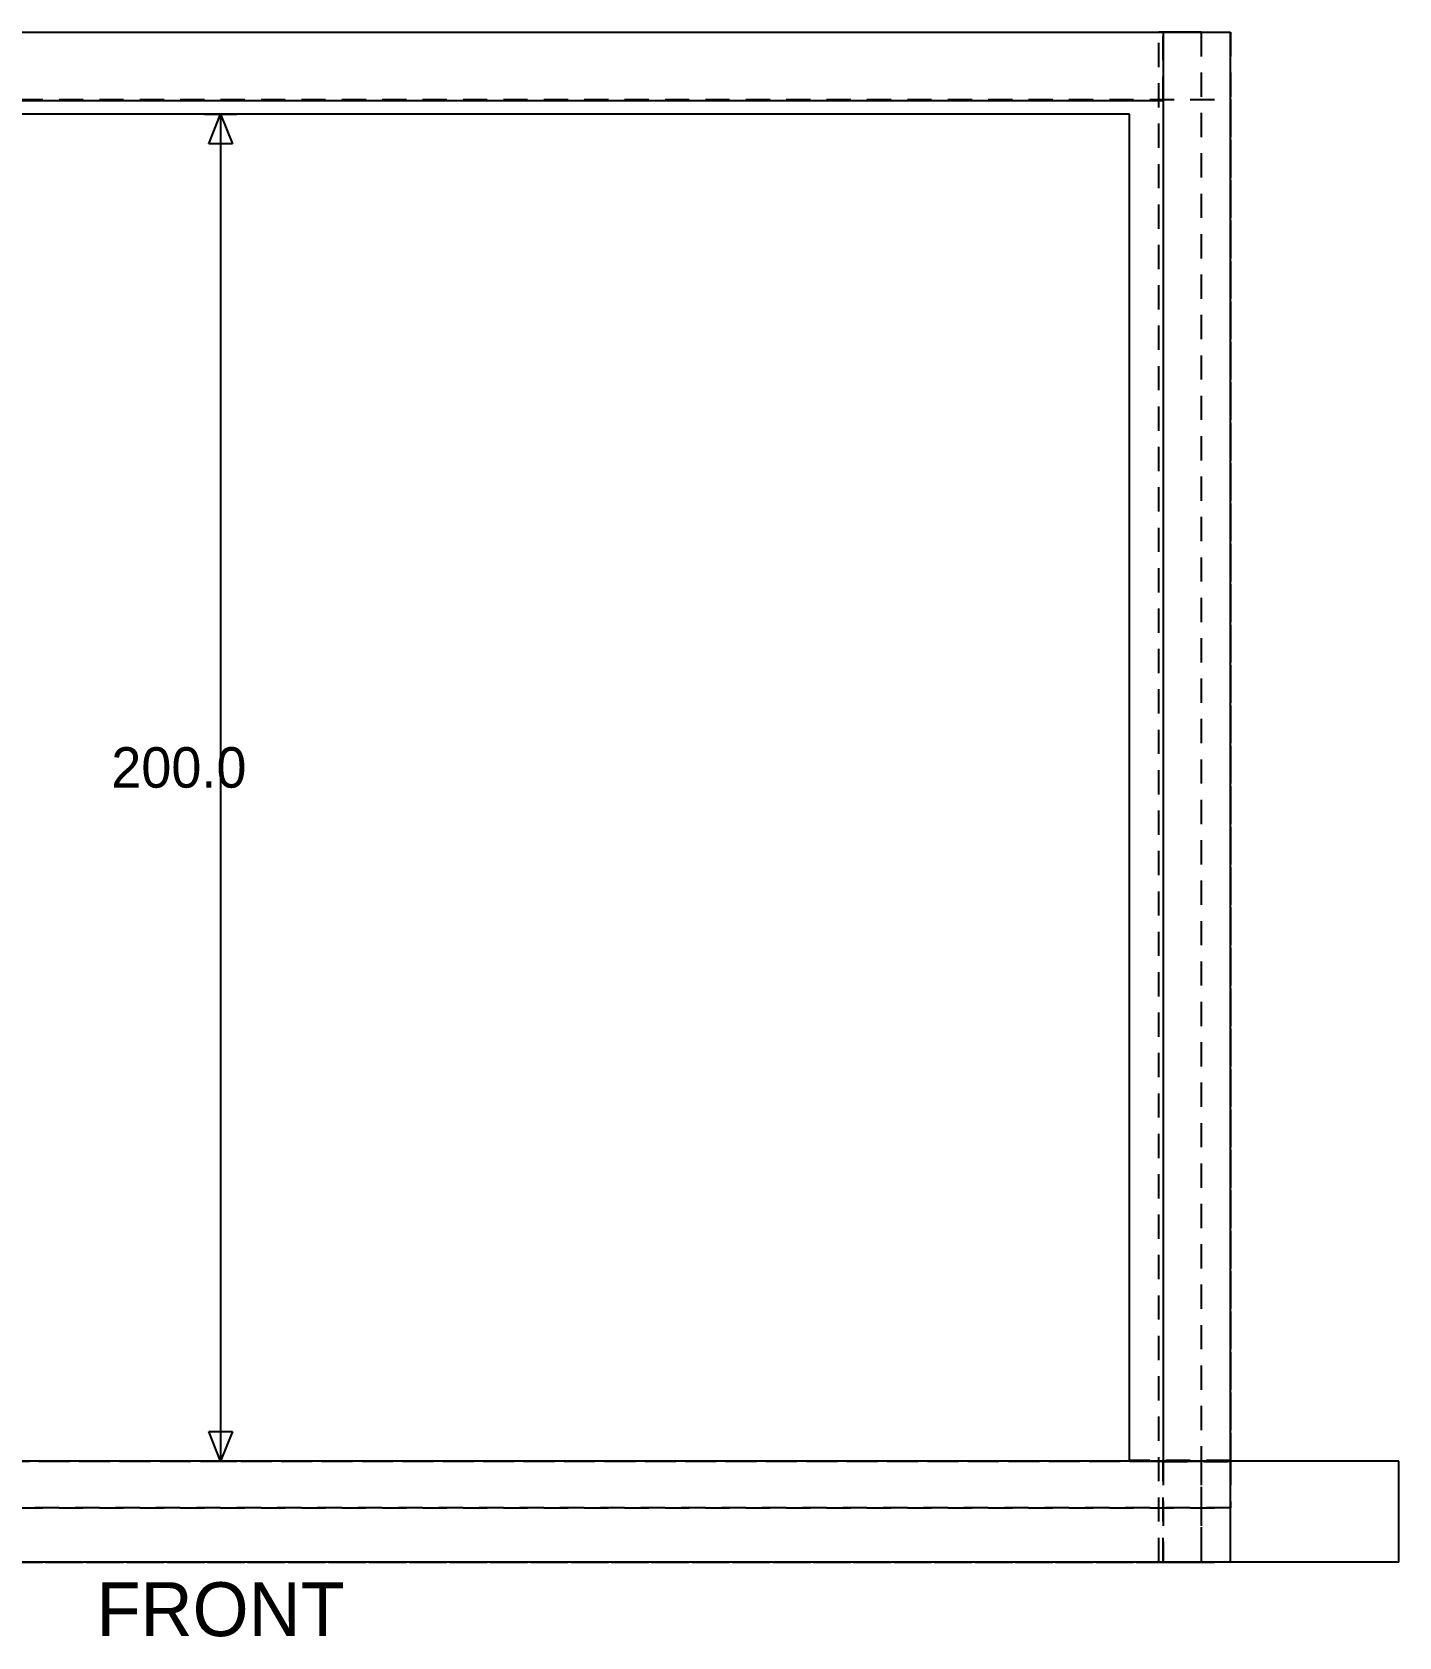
# Model space of a CAD drawing. Extents: x 6 to 588, y 6 to 414.
# Drawn here: x 107.5 to 209, y 129.8 to 249 of the extents above; entities that cross this region are included whole.
import ezdxf
from ezdxf.enums import TextEntityAlignment as Align

# ---------------------------------------------------------------- set-up
doc = ezdxf.new("R2010")
doc.units = 0
doc.linetypes.add('DASHED', pattern=[3, 1.8, -1.2])
for name, color, linetype in [('DIMS', 1, 'CONTINUOUS'), ('HIDDEN', 8, 'DASHED'), ('LABEL', 7, 'CONTINUOUS'), ('TEXT', 7, 'CONTINUOUS'), ('VISIBLE', 7, 'CONTINUOUS')]:
    doc.layers.add(name, color=color, linetype=linetype)

msp = doc.modelspace()

# ---------------------------------------------------------------- linework, layer by layer
at = {"layer": 'DIMS'}
for p, q in [((120.3, 242.868), (122.7, 242.868)), ((120.62, 240.668), (121.5, 242.868)), ((121.5, 242.868), (121.5, 142.868)), ((121.5, 242.868), (122.38, 240.668)), ((122.38, 240.668), (120.62, 240.668)), ((121.5, 142.868), (120.62, 145.068)), ((120.62, 145.068), (122.38, 145.068)), ((122.38, 145.068), (121.5, 142.868)), ((120.3, 142.868), (122.7, 142.868))]:
    msp.add_line(p, q, dxfattribs=at)
at = {"layer": 'HIDDEN'}
for p, q in [((46.5, 248.9646), (196.5, 248.9646)), ((191.242, 248.9646), (191.175, 248.9646)), ((191.175, 248.9646), (191.242, 248.9646)), ((191.175, 135.368), (191.175, 248.9646)), ((191.309, 248.9646), (191.242, 248.9646)), ((191.242, 248.9646), (191.309, 248.9646)), ((191.3761, 248.9646), (191.309, 248.9646)), ((191.309, 248.9646), (191.3761, 248.9646)), ((191.4431, 248.9646), (191.3761, 248.9646)), ((191.3761, 248.9646), (191.4431, 248.9646)), ((191.5101, 248.9646), (191.4431, 248.9646)), ((191.4431, 248.9646), (191.5101, 248.9646)), ((191.5, 243.8746), (191.5, 248.9636)), ((191.5771, 248.9646), (191.5101, 248.9646)), ((191.5101, 248.9646), (191.5771, 248.9646)), ((191.6441, 248.9646), (191.5771, 248.9646)), ((191.5771, 248.9646), (191.6441, 248.9646)), ((191.7112, 248.9646), (191.6441, 248.9646)), ((191.6441, 248.9646), (191.7112, 248.9646)), ((191.7782, 248.9646), (191.7112, 248.9646)), ((191.7112, 248.9646), (191.7782, 248.9646)), ((191.8452, 248.9646), (191.7782, 248.9646)), ((191.7782, 248.9646), (191.8452, 248.9646)), ((191.9122, 248.9646), (191.8452, 248.9646)), ((191.8452, 248.9646), (191.9122, 248.9646)), ((191.9793, 248.9646), (191.9122, 248.9646)), ((191.9122, 248.9646), (191.9793, 248.9646)), ((192.0463, 248.9646), (191.9793, 248.9646)), ((191.9793, 248.9646), (192.0463, 248.9646)), ((192.1133, 248.9646), (192.0463, 248.9646)), ((192.0463, 248.9646), (192.1133, 248.9646)), ((192.1803, 248.9646), (192.1133, 248.9646)), ((192.1133, 248.9646), (192.1803, 248.9646)), ((192.2473, 248.9646), (192.1803, 248.9646)), ((192.1803, 248.9646), (192.2473, 248.9646)), ((192.3144, 248.9646), (192.2473, 248.9646)), ((192.2473, 248.9646), (192.3144, 248.9646)), ((192.3814, 248.9646), (192.3144, 248.9646)), ((192.3144, 248.9646), (192.3814, 248.9646)), ((192.4484, 248.9646), (192.3814, 248.9646)), ((192.3814, 248.9646), (192.4484, 248.9646)), ((192.5154, 248.9646), (192.4484, 248.9646)), ((192.4484, 248.9646), (192.5154, 248.9646)), ((192.5824, 248.9646), (192.5154, 248.9646)), ((192.5154, 248.9646), (192.5824, 248.9646)), ((192.6495, 248.9646), (192.5824, 248.9646)), ((192.5824, 248.9646), (192.6495, 248.9646)), ((192.7165, 248.9646), (192.6495, 248.9646)), ((192.6495, 248.9646), (192.7165, 248.9646)), ((192.7835, 248.9646), (192.7165, 248.9646)), ((192.7165, 248.9646), (192.7835, 248.9646)), ((192.8505, 248.9646), (192.7835, 248.9646)), ((192.7835, 248.9646), (192.8505, 248.9646)), ((192.9176, 248.9646), (192.8505, 248.9646)), ((192.8505, 248.9646), (192.9176, 248.9646)), ((192.9846, 248.9646), (192.9176, 248.9646)), ((192.9176, 248.9646), (192.9846, 248.9646)), ((193.0516, 248.9646), (192.9846, 248.9646)), ((192.9846, 248.9646), (193.0516, 248.9646)), ((193.1186, 248.9646), (193.0516, 248.9646)), ((193.0516, 248.9646), (193.1186, 248.9646)), ((193.1856, 248.9646), (193.1186, 248.9646)), ((193.1186, 248.9646), (193.1856, 248.9646)), ((193.2527, 248.9646), (193.1856, 248.9646)), ((193.1856, 248.9646), (193.2527, 248.9646)), ((193.3197, 248.9646), (193.2527, 248.9646)), ((193.2527, 248.9646), (193.3197, 248.9646)), ((193.3867, 248.9646), (193.3197, 248.9646)), ((193.3197, 248.9646), (193.3867, 248.9646)), ((193.4537, 248.9646), (193.3867, 248.9646)), ((193.3867, 248.9646), (193.4537, 248.9646)), ((193.5207, 248.9646), (193.4537, 248.9646)), ((193.4537, 248.9646), (193.5207, 248.9646)), ((193.5878, 248.9646), (193.5207, 248.9646)), ((193.5207, 248.9646), (193.5878, 248.9646)), ((193.6548, 248.9646), (193.5878, 248.9646)), ((193.5878, 248.9646), (193.6548, 248.9646)), ((193.7218, 248.9646), (193.6548, 248.9646)), ((193.6548, 248.9646), (193.7218, 248.9646)), ((193.7888, 248.9646), (193.7218, 248.9646)), ((193.7218, 248.9646), (193.7888, 248.9646)), ((193.8559, 248.9646), (193.7888, 248.9646)), ((193.7888, 248.9646), (193.8559, 248.9646)), ((193.9229, 248.9646), (193.8559, 248.9646)), ((193.8559, 248.9646), (193.9229, 248.9646)), ((193.9899, 248.9646), (193.9229, 248.9646)), ((193.9229, 248.9646), (193.9899, 248.9646)), ((194.0569, 248.9646), (193.9899, 248.9646)), ((193.9899, 248.9646), (194.0569, 248.9646)), ((194.1239, 248.9646), (194.0569, 248.9646)), ((194.0569, 248.9646), (194.1239, 248.9646)), ((194.191, 248.9646), (194.1239, 248.9646)), ((194.1239, 248.9646), (194.191, 248.9646)), ((194.258, 248.9646), (194.191, 248.9646)), ((194.191, 248.9646), (194.258, 248.9646)), ((194.325, 248.9646), (194.258, 248.9646)), ((194.258, 248.9646), (194.325, 248.9646)), ((194.325, 248.9646), (194.325, 135.368)), ((196.5, 248.9646), (196.5, 142.868)), ((46.5, 243.9646), (196.5, 243.9646)), ((191.5, 243.8746), (191.5, 142.8387)), ((196.5, 243.9646), (196.5, 142.868)), ((196.5, 142.868), (196.5, 243.9646)), ((189, 242.868), (54, 242.868)), ((189, 142.868), (189, 242.868)), ((51.5, 142.868), (191.5, 142.868)), ((191.5, 142.868), (51.5, 142.868)), ((54, 142.868), (189, 142.868)), ((189, 142.868), (54, 142.868)), ((54, 142.868), (189, 142.868)), ((54, 142.868), (189, 142.868)), ((196.5, 142.8996), (189, 142.8996)), ((189, 142.868), (189, 142.8996)), ((196.5, 142.8996), (189, 142.8996)), ((189, 142.8996), (189, 142.868)), ((189, 142.868), (196.5, 142.868)), ((191.242, 142.868), (191.175, 142.868)), ((191.175, 142.868), (191.242, 142.868)), ((191.175, 135.368), (191.175, 142.868)), ((191.309, 142.868), (191.242, 142.868)), ((191.242, 142.868), (191.309, 142.868)), ((191.3761, 142.868), (191.309, 142.868)), ((191.309, 142.868), (191.3761, 142.868)), ((191.4431, 142.868), (191.3761, 142.868)), ((191.3761, 142.868), (191.4431, 142.868)), ((191.5101, 142.868), (191.4431, 142.868)), ((191.4431, 142.868), (191.5101, 142.868)), ((191.5, 142.868), (196.5, 142.868)), ((191.5, 142.868), (191.5, 135.368)), ((191.5, 142.8387), (191.5, 142.868)), ((191.5, 135.368), (191.5, 142.868)), ((191.5, 142.8387), (196.5, 142.8387)), ((191.5771, 142.868), (191.5101, 142.868)), ((191.5101, 142.868), (191.5771, 142.868)), ((191.6441, 142.868), (191.5771, 142.868)), ((191.5771, 142.868), (191.6441, 142.868)), ((191.7112, 142.868), (191.6441, 142.868)), ((191.6441, 142.868), (191.7112, 142.868)), ((191.7782, 142.868), (191.7112, 142.868)), ((191.7112, 142.868), (191.7782, 142.868)), ((191.8452, 142.868), (191.7782, 142.868)), ((191.7782, 142.868), (191.8452, 142.868)), ((191.9122, 142.868), (191.8452, 142.868)), ((191.8452, 142.868), (191.9122, 142.868)), ((191.9793, 142.868), (191.9122, 142.868)), ((191.9122, 142.868), (191.9793, 142.868)), ((192.0463, 142.868), (191.9793, 142.868)), ((191.9793, 142.868), (192.0463, 142.868)), ((192.1133, 142.868), (192.0463, 142.868)), ((192.0463, 142.868), (192.1133, 142.868)), ((192.1803, 142.868), (192.1133, 142.868)), ((192.1133, 142.868), (192.1803, 142.868)), ((192.2473, 142.868), (192.1803, 142.868)), ((192.1803, 142.868), (192.2473, 142.868)), ((192.3144, 142.868), (192.2473, 142.868)), ((192.2473, 142.868), (192.3144, 142.868)), ((192.3814, 142.868), (192.3144, 142.868)), ((192.3144, 142.868), (192.3814, 142.868)), ((192.4484, 142.868), (192.3814, 142.868)), ((192.3814, 142.868), (192.4484, 142.868)), ((192.5154, 142.868), (192.4484, 142.868)), ((192.4484, 142.868), (192.5154, 142.868)), ((192.5824, 142.868), (192.5154, 142.868)), ((192.5154, 142.868), (192.5824, 142.868)), ((192.6495, 142.868), (192.5824, 142.868)), ((192.5824, 142.868), (192.6495, 142.868)), ((192.7165, 142.868), (192.6495, 142.868)), ((192.6495, 142.868), (192.7165, 142.868)), ((192.7835, 142.868), (192.7165, 142.868)), ((192.7165, 142.868), (192.7835, 142.868)), ((192.8505, 142.868), (192.7835, 142.868)), ((192.7835, 142.868), (192.8505, 142.868)), ((192.9176, 142.868), (192.8505, 142.868)), ((192.8505, 142.868), (192.9176, 142.868)), ((192.9846, 142.868), (192.9176, 142.868)), ((192.9176, 142.868), (192.9846, 142.868)), ((193.0516, 142.868), (192.9846, 142.868)), ((192.9846, 142.868), (193.0516, 142.868)), ((193.1186, 142.868), (193.0516, 142.868)), ((193.0516, 142.868), (193.1186, 142.868)), ((193.1856, 142.868), (193.1186, 142.868)), ((193.1186, 142.868), (193.1856, 142.868)), ((193.2527, 142.868), (193.1856, 142.868)), ((193.1856, 142.868), (193.2527, 142.868)), ((193.3197, 142.868), (193.2527, 142.868)), ((193.2527, 142.868), (193.3197, 142.868)), ((193.3867, 142.868), (193.3197, 142.868)), ((193.3197, 142.868), (193.3867, 142.868)), ((193.4537, 142.868), (193.3867, 142.868)), ((193.3867, 142.868), (193.4537, 142.868)), ((193.5207, 142.868), (193.4537, 142.868)), ((193.4537, 142.868), (193.5207, 142.868)), ((193.5878, 142.868), (193.5207, 142.868)), ((193.5207, 142.868), (193.5878, 142.868)), ((193.6548, 142.868), (193.5878, 142.868)), ((193.5878, 142.868), (193.6548, 142.868)), ((193.7218, 142.868), (193.6548, 142.868)), ((193.6548, 142.868), (193.7218, 142.868)), ((193.7888, 142.868), (193.7218, 142.868)), ((193.7218, 142.868), (193.7888, 142.868)), ((193.8559, 142.868), (193.7888, 142.868)), ((193.7888, 142.868), (193.8559, 142.868)), ((193.9229, 142.868), (193.8559, 142.868)), ((193.8559, 142.868), (193.9229, 142.868)), ((193.9899, 142.868), (193.9229, 142.868)), ((193.9229, 142.868), (193.9899, 142.868)), ((194.0569, 142.868), (193.9899, 142.868)), ((193.9899, 142.868), (194.0569, 142.868)), ((194.1239, 142.868), (194.0569, 142.868)), ((194.0569, 142.868), (194.1239, 142.868)), ((194.191, 142.868), (194.1239, 142.868)), ((194.1239, 142.868), (194.191, 142.868)), ((194.258, 142.868), (194.191, 142.868)), ((194.191, 142.868), (194.258, 142.868)), ((194.325, 142.868), (194.258, 142.868)), ((194.258, 142.868), (194.325, 142.868)), ((194.325, 142.868), (194.325, 135.368)), ((196.5, 142.8996), (196.5, 142.868)), ((196.5, 142.8996), (196.5, 142.868)), ((196.766, 142.868), (196.5, 142.868)), ((196.5, 142.868), (196.5, 139.3996)), ((196.5, 142.868), (196.5, 139.3996)), ((196.5, 142.8387), (196.5, 142.868)), ((196.5, 142.868), (196.5, 142.8387)), ((196.5, 135.368), (196.5, 142.868)), ((197.0319, 142.868), (196.766, 142.868)), ((197.2979, 142.868), (197.0319, 142.868)), ((197.5638, 142.868), (197.2979, 142.868)), ((197.8298, 142.868), (197.5638, 142.868)), ((198.0957, 142.868), (197.8298, 142.868)), ((198.3617, 142.868), (198.0957, 142.868)), ((198.6277, 142.868), (198.3617, 142.868)), ((198.8936, 142.868), (198.6277, 142.868)), ((199.1596, 142.868), (198.8936, 142.868)), ((199.4255, 142.868), (199.1596, 142.868)), ((199.6915, 142.868), (199.4255, 142.868)), ((199.9574, 142.868), (199.6915, 142.868)), ((200.2234, 142.868), (199.9574, 142.868)), ((200.4894, 142.868), (200.2234, 142.868)), ((200.7553, 142.868), (200.4894, 142.868)), ((201.0213, 142.868), (200.7553, 142.868)), ((201.2872, 142.868), (201.0213, 142.868)), ((201.5532, 142.868), (201.2872, 142.868)), ((201.8191, 142.868), (201.5532, 142.868)), ((202.0851, 142.868), (201.8191, 142.868)), ((202.3511, 142.868), (202.0851, 142.868)), ((202.617, 142.868), (202.3511, 142.868)), ((202.883, 142.868), (202.617, 142.868)), ((203.1489, 142.868), (202.883, 142.868)), ((203.4149, 142.868), (203.1489, 142.868)), ((203.6809, 142.868), (203.4149, 142.868)), ((203.9468, 142.868), (203.6809, 142.868)), ((204.2128, 142.868), (203.9468, 142.868)), ((204.4787, 142.868), (204.2128, 142.868)), ((204.7447, 142.868), (204.4787, 142.868)), ((205.0106, 142.868), (204.7447, 142.868)), ((205.2766, 142.868), (205.0106, 142.868)), ((205.5426, 142.868), (205.2766, 142.868)), ((205.8085, 142.868), (205.5426, 142.868)), ((206.0745, 142.868), (205.8085, 142.868)), ((206.3404, 142.868), (206.0745, 142.868)), ((206.6064, 142.868), (206.3404, 142.868)), ((206.8723, 142.868), (206.6064, 142.868)), ((207.1383, 142.868), (206.8723, 142.868)), ((207.4043, 142.868), (207.1383, 142.868)), ((207.6702, 142.868), (207.4043, 142.868)), ((207.9362, 142.868), (207.6702, 142.868)), ((208.2021, 142.868), (207.9362, 142.868)), ((208.4681, 142.868), (208.2021, 142.868)), ((208.734, 142.868), (208.4681, 142.868)), ((209, 142.868), (208.734, 142.868)), ((196.5, 139.3996), (46.5, 139.3996)), ((46.5, 139.3996), (196.5, 139.3996)), ((46.5, 135.368), (196.5, 135.368)), ((51.5, 135.368), (191.5, 135.368)), ((51.5, 135.368), (191.5, 135.368)), ((191.242, 135.368), (191.175, 135.368)), ((191.175, 135.368), (191.242, 135.368)), ((191.242, 135.368), (191.175, 135.368)), ((191.175, 135.368), (191.242, 135.368)), ((191.309, 135.368), (191.242, 135.368)), ((191.242, 135.368), (191.309, 135.368)), ((191.309, 135.368), (191.242, 135.368)), ((191.242, 135.368), (191.309, 135.368)), ((191.3761, 135.368), (191.309, 135.368)), ((191.309, 135.368), (191.3761, 135.368)), ((191.3761, 135.368), (191.309, 135.368)), ((191.309, 135.368), (191.3761, 135.368)), ((191.4431, 135.368), (191.3761, 135.368)), ((191.3761, 135.368), (191.4431, 135.368)), ((191.4431, 135.368), (191.3761, 135.368)), ((191.3761, 135.368), (191.4431, 135.368)), ((191.5101, 135.368), (191.4431, 135.368)), ((191.4431, 135.368), (191.5101, 135.368)), ((191.5101, 135.368), (191.4431, 135.368)), ((191.4431, 135.368), (191.5101, 135.368)), ((191.5771, 135.368), (191.5101, 135.368)), ((191.5101, 135.368), (191.5771, 135.368)), ((191.5771, 135.368), (191.5101, 135.368)), ((191.5101, 135.368), (191.5771, 135.368)), ((191.6441, 135.368), (191.5771, 135.368)), ((191.5771, 135.368), (191.6441, 135.368)), ((191.6441, 135.368), (191.5771, 135.368)), ((191.5771, 135.368), (191.6441, 135.368)), ((191.7112, 135.368), (191.6441, 135.368)), ((191.6441, 135.368), (191.7112, 135.368)), ((191.7112, 135.368), (191.6441, 135.368)), ((191.6441, 135.368), (191.7112, 135.368)), ((191.7782, 135.368), (191.7112, 135.368)), ((191.7112, 135.368), (191.7782, 135.368)), ((191.7782, 135.368), (191.7112, 135.368)), ((191.7112, 135.368), (191.7782, 135.368)), ((191.8452, 135.368), (191.7782, 135.368)), ((191.7782, 135.368), (191.8452, 135.368)), ((191.8452, 135.368), (191.7782, 135.368)), ((191.7782, 135.368), (191.8452, 135.368)), ((191.9122, 135.368), (191.8452, 135.368)), ((191.8452, 135.368), (191.9122, 135.368)), ((191.9122, 135.368), (191.8452, 135.368)), ((191.8452, 135.368), (191.9122, 135.368)), ((191.9793, 135.368), (191.9122, 135.368)), ((191.9122, 135.368), (191.9793, 135.368)), ((191.9793, 135.368), (191.9122, 135.368)), ((191.9122, 135.368), (191.9793, 135.368)), ((192.0463, 135.368), (191.9793, 135.368)), ((191.9793, 135.368), (192.0463, 135.368)), ((192.0463, 135.368), (191.9793, 135.368)), ((191.9793, 135.368), (192.0463, 135.368)), ((192.1133, 135.368), (192.0463, 135.368)), ((192.0463, 135.368), (192.1133, 135.368)), ((192.1133, 135.368), (192.0463, 135.368)), ((192.0463, 135.368), (192.1133, 135.368)), ((192.1803, 135.368), (192.1133, 135.368)), ((192.1133, 135.368), (192.1803, 135.368)), ((192.1803, 135.368), (192.1133, 135.368)), ((192.1133, 135.368), (192.1803, 135.368)), ((192.2473, 135.368), (192.1803, 135.368)), ((192.1803, 135.368), (192.2473, 135.368)), ((192.2473, 135.368), (192.1803, 135.368)), ((192.1803, 135.368), (192.2473, 135.368)), ((192.3144, 135.368), (192.2473, 135.368)), ((192.2473, 135.368), (192.3144, 135.368)), ((192.3144, 135.368), (192.2473, 135.368)), ((192.2473, 135.368), (192.3144, 135.368)), ((192.3814, 135.368), (192.3144, 135.368)), ((192.3144, 135.368), (192.3814, 135.368)), ((192.3814, 135.368), (192.3144, 135.368)), ((192.3144, 135.368), (192.3814, 135.368)), ((192.4484, 135.368), (192.3814, 135.368)), ((192.3814, 135.368), (192.4484, 135.368)), ((192.4484, 135.368), (192.3814, 135.368)), ((192.3814, 135.368), (192.4484, 135.368)), ((192.5154, 135.368), (192.4484, 135.368)), ((192.4484, 135.368), (192.5154, 135.368)), ((192.5154, 135.368), (192.4484, 135.368)), ((192.4484, 135.368), (192.5154, 135.368)), ((192.5824, 135.368), (192.5154, 135.368)), ((192.5154, 135.368), (192.5824, 135.368)), ((192.5824, 135.368), (192.5154, 135.368)), ((192.5154, 135.368), (192.5824, 135.368)), ((192.6495, 135.368), (192.5824, 135.368)), ((192.5824, 135.368), (192.6495, 135.368)), ((192.6495, 135.368), (192.5824, 135.368)), ((192.5824, 135.368), (192.6495, 135.368)), ((192.7165, 135.368), (192.6495, 135.368)), ((192.6495, 135.368), (192.7165, 135.368)), ((192.7165, 135.368), (192.6495, 135.368)), ((192.6495, 135.368), (192.7165, 135.368)), ((192.7835, 135.368), (192.7165, 135.368)), ((192.7165, 135.368), (192.7835, 135.368)), ((192.7835, 135.368), (192.7165, 135.368)), ((192.7165, 135.368), (192.7835, 135.368)), ((192.8505, 135.368), (192.7835, 135.368)), ((192.7835, 135.368), (192.8505, 135.368)), ((192.8505, 135.368), (192.7835, 135.368)), ((192.7835, 135.368), (192.8505, 135.368)), ((192.9176, 135.368), (192.8505, 135.368)), ((192.8505, 135.368), (192.9176, 135.368)), ((192.9176, 135.368), (192.8505, 135.368)), ((192.8505, 135.368), (192.9176, 135.368)), ((192.9846, 135.368), (192.9176, 135.368)), ((192.9176, 135.368), (192.9846, 135.368)), ((192.9846, 135.368), (192.9176, 135.368)), ((192.9176, 135.368), (192.9846, 135.368)), ((193.0516, 135.368), (192.9846, 135.368)), ((192.9846, 135.368), (193.0516, 135.368)), ((193.0516, 135.368), (192.9846, 135.368)), ((192.9846, 135.368), (193.0516, 135.368)), ((193.1186, 135.368), (193.0516, 135.368)), ((193.0516, 135.368), (193.1186, 135.368)), ((193.1186, 135.368), (193.0516, 135.368)), ((193.0516, 135.368), (193.1186, 135.368)), ((193.1856, 135.368), (193.1186, 135.368)), ((193.1186, 135.368), (193.1856, 135.368)), ((193.1856, 135.368), (193.1186, 135.368)), ((193.1186, 135.368), (193.1856, 135.368)), ((193.2527, 135.368), (193.1856, 135.368)), ((193.1856, 135.368), (193.2527, 135.368)), ((193.2527, 135.368), (193.1856, 135.368)), ((193.1856, 135.368), (193.2527, 135.368)), ((193.3197, 135.368), (193.2527, 135.368)), ((193.2527, 135.368), (193.3197, 135.368)), ((193.3197, 135.368), (193.2527, 135.368)), ((193.2527, 135.368), (193.3197, 135.368)), ((193.3867, 135.368), (193.3197, 135.368)), ((193.3197, 135.368), (193.3867, 135.368)), ((193.3867, 135.368), (193.3197, 135.368)), ((193.3197, 135.368), (193.3867, 135.368)), ((193.4537, 135.368), (193.3867, 135.368)), ((193.3867, 135.368), (193.4537, 135.368)), ((193.4537, 135.368), (193.3867, 135.368)), ((193.3867, 135.368), (193.4537, 135.368)), ((193.5207, 135.368), (193.4537, 135.368)), ((193.4537, 135.368), (193.5207, 135.368)), ((193.5207, 135.368), (193.4537, 135.368)), ((193.4537, 135.368), (193.5207, 135.368)), ((193.5878, 135.368), (193.5207, 135.368)), ((193.5207, 135.368), (193.5878, 135.368)), ((193.5878, 135.368), (193.5207, 135.368)), ((193.5207, 135.368), (193.5878, 135.368)), ((193.6548, 135.368), (193.5878, 135.368)), ((193.5878, 135.368), (193.6548, 135.368)), ((193.6548, 135.368), (193.5878, 135.368)), ((193.5878, 135.368), (193.6548, 135.368)), ((193.7218, 135.368), (193.6548, 135.368)), ((193.6548, 135.368), (193.7218, 135.368)), ((193.7218, 135.368), (193.6548, 135.368)), ((193.6548, 135.368), (193.7218, 135.368)), ((193.7888, 135.368), (193.7218, 135.368)), ((193.7218, 135.368), (193.7888, 135.368)), ((193.7888, 135.368), (193.7218, 135.368)), ((193.7218, 135.368), (193.7888, 135.368)), ((193.8559, 135.368), (193.7888, 135.368)), ((193.7888, 135.368), (193.8559, 135.368)), ((193.8559, 135.368), (193.7888, 135.368)), ((193.7888, 135.368), (193.8559, 135.368)), ((193.9229, 135.368), (193.8559, 135.368)), ((193.8559, 135.368), (193.9229, 135.368)), ((193.9229, 135.368), (193.8559, 135.368)), ((193.8559, 135.368), (193.9229, 135.368)), ((193.9899, 135.368), (193.9229, 135.368)), ((193.9229, 135.368), (193.9899, 135.368)), ((193.9899, 135.368), (193.9229, 135.368)), ((193.9229, 135.368), (193.9899, 135.368)), ((194.0569, 135.368), (193.9899, 135.368)), ((193.9899, 135.368), (194.0569, 135.368)), ((194.0569, 135.368), (193.9899, 135.368)), ((193.9899, 135.368), (194.0569, 135.368)), ((194.1239, 135.368), (194.0569, 135.368)), ((194.0569, 135.368), (194.1239, 135.368)), ((194.1239, 135.368), (194.0569, 135.368)), ((194.0569, 135.368), (194.1239, 135.368)), ((194.191, 135.368), (194.1239, 135.368)), ((194.1239, 135.368), (194.191, 135.368)), ((194.191, 135.368), (194.1239, 135.368)), ((194.1239, 135.368), (194.191, 135.368)), ((194.258, 135.368), (194.191, 135.368)), ((194.191, 135.368), (194.258, 135.368)), ((194.258, 135.368), (194.191, 135.368)), ((194.191, 135.368), (194.258, 135.368)), ((194.325, 135.368), (194.258, 135.368)), ((194.258, 135.368), (194.325, 135.368)), ((194.325, 135.368), (194.258, 135.368)), ((194.258, 135.368), (194.325, 135.368)), ((196.766, 135.368), (196.5, 135.368)), ((197.0319, 135.368), (196.766, 135.368)), ((197.2979, 135.368), (197.0319, 135.368)), ((197.5638, 135.368), (197.2979, 135.368)), ((197.8298, 135.368), (197.5638, 135.368)), ((198.0957, 135.368), (197.8298, 135.368)), ((198.3617, 135.368), (198.0957, 135.368)), ((198.6277, 135.368), (198.3617, 135.368)), ((198.8936, 135.368), (198.6277, 135.368)), ((199.1596, 135.368), (198.8936, 135.368)), ((199.4255, 135.368), (199.1596, 135.368)), ((199.6915, 135.368), (199.4255, 135.368)), ((199.9574, 135.368), (199.6915, 135.368)), ((200.2234, 135.368), (199.9574, 135.368)), ((200.4894, 135.368), (200.2234, 135.368)), ((200.7553, 135.368), (200.4894, 135.368)), ((201.0213, 135.368), (200.7553, 135.368)), ((201.2872, 135.368), (201.0213, 135.368)), ((201.5532, 135.368), (201.2872, 135.368)), ((201.8191, 135.368), (201.5532, 135.368)), ((202.0851, 135.368), (201.8191, 135.368)), ((202.3511, 135.368), (202.0851, 135.368)), ((202.617, 135.368), (202.3511, 135.368)), ((202.883, 135.368), (202.617, 135.368)), ((203.1489, 135.368), (202.883, 135.368)), ((203.4149, 135.368), (203.1489, 135.368)), ((203.6809, 135.368), (203.4149, 135.368)), ((203.9468, 135.368), (203.6809, 135.368)), ((204.2128, 135.368), (203.9468, 135.368)), ((204.4787, 135.368), (204.2128, 135.368)), ((204.7447, 135.368), (204.4787, 135.368)), ((205.0106, 135.368), (204.7447, 135.368)), ((205.2766, 135.368), (205.0106, 135.368)), ((205.5426, 135.368), (205.2766, 135.368)), ((205.8085, 135.368), (205.5426, 135.368)), ((206.0745, 135.368), (205.8085, 135.368)), ((206.3404, 135.368), (206.0745, 135.368)), ((206.6064, 135.368), (206.3404, 135.368)), ((206.8723, 135.368), (206.6064, 135.368)), ((207.1383, 135.368), (206.8723, 135.368)), ((207.4043, 135.368), (207.1383, 135.368)), ((207.6702, 135.368), (207.4043, 135.368)), ((207.9362, 135.368), (207.6702, 135.368)), ((208.2021, 135.368), (207.9362, 135.368)), ((208.4681, 135.368), (208.2021, 135.368)), ((208.734, 135.368), (208.4681, 135.368)), ((209, 135.368), (208.734, 135.368))]:
    msp.add_line(p, q, dxfattribs=at)
at = {"layer": 'VISIBLE'}
for p, q in [((46.5, 248.9646), (196.5, 248.9646)), ((51.5, 248.9636), (191.5, 248.9636)), ((191.5, 248.9636), (191.5, 142.868)), ((196.5, 142.868), (196.5, 248.9646)), ((51.5, 243.8746), (191.5, 243.8746)), ((189, 242.868), (54, 242.868)), ((189, 142.868), (189, 242.868)), ((196.5, 142.868), (46.5, 142.868)), ((196.766, 142.868), (196.5, 142.868)), ((196.5, 135.368), (196.5, 142.868)), ((197.0319, 142.868), (196.766, 142.868)), ((197.2979, 142.868), (197.0319, 142.868)), ((197.5638, 142.868), (197.2979, 142.868)), ((197.8298, 142.868), (197.5638, 142.868)), ((198.0957, 142.868), (197.8298, 142.868)), ((198.3617, 142.868), (198.0957, 142.868)), ((198.6277, 142.868), (198.3617, 142.868)), ((198.8936, 142.868), (198.6277, 142.868)), ((199.1596, 142.868), (198.8936, 142.868)), ((199.4255, 142.868), (199.1596, 142.868)), ((199.6915, 142.868), (199.4255, 142.868)), ((199.9574, 142.868), (199.6915, 142.868)), ((200.2234, 142.868), (199.9574, 142.868)), ((200.4894, 142.868), (200.2234, 142.868)), ((200.7553, 142.868), (200.4894, 142.868)), ((201.0213, 142.868), (200.7553, 142.868)), ((201.2872, 142.868), (201.0213, 142.868)), ((201.5532, 142.868), (201.2872, 142.868)), ((201.8191, 142.868), (201.5532, 142.868)), ((202.0851, 142.868), (201.8191, 142.868)), ((202.3511, 142.868), (202.0851, 142.868)), ((202.617, 142.868), (202.3511, 142.868)), ((202.883, 142.868), (202.617, 142.868)), ((203.1489, 142.868), (202.883, 142.868)), ((203.4149, 142.868), (203.1489, 142.868)), ((203.6809, 142.868), (203.4149, 142.868)), ((203.9468, 142.868), (203.6809, 142.868)), ((204.2128, 142.868), (203.9468, 142.868)), ((204.4787, 142.868), (204.2128, 142.868)), ((204.7447, 142.868), (204.4787, 142.868)), ((205.0106, 142.868), (204.7447, 142.868)), ((205.2766, 142.868), (205.0106, 142.868)), ((205.5426, 142.868), (205.2766, 142.868)), ((205.8085, 142.868), (205.5426, 142.868)), ((206.0745, 142.868), (205.8085, 142.868)), ((206.3404, 142.868), (206.0745, 142.868)), ((206.6064, 142.868), (206.3404, 142.868)), ((206.8723, 142.868), (206.6064, 142.868)), ((207.1383, 142.868), (206.8723, 142.868)), ((207.4043, 142.868), (207.1383, 142.868)), ((207.6702, 142.868), (207.4043, 142.868)), ((207.9362, 142.868), (207.6702, 142.868)), ((208.2021, 142.868), (207.9362, 142.868)), ((208.4681, 142.868), (208.2021, 142.868)), ((208.734, 142.868), (208.4681, 142.868)), ((209, 142.868), (208.734, 142.868)), ((209, 135.368), (209, 142.868)), ((209, 135.368), (209, 142.868)), ((196.5, 135.368), (46.5, 135.368)), ((196.766, 135.368), (196.5, 135.368)), ((197.0319, 135.368), (196.766, 135.368)), ((197.2979, 135.368), (197.0319, 135.368)), ((197.5638, 135.368), (197.2979, 135.368)), ((197.8298, 135.368), (197.5638, 135.368)), ((198.0957, 135.368), (197.8298, 135.368)), ((198.3617, 135.368), (198.0957, 135.368)), ((198.6277, 135.368), (198.3617, 135.368)), ((198.8936, 135.368), (198.6277, 135.368)), ((199.1596, 135.368), (198.8936, 135.368)), ((199.4255, 135.368), (199.1596, 135.368)), ((199.6915, 135.368), (199.4255, 135.368)), ((199.9574, 135.368), (199.6915, 135.368)), ((200.2234, 135.368), (199.9574, 135.368)), ((200.4894, 135.368), (200.2234, 135.368)), ((200.7553, 135.368), (200.4894, 135.368)), ((201.0213, 135.368), (200.7553, 135.368)), ((201.2872, 135.368), (201.0213, 135.368)), ((201.5532, 135.368), (201.2872, 135.368)), ((201.8191, 135.368), (201.5532, 135.368)), ((202.0851, 135.368), (201.8191, 135.368)), ((202.3511, 135.368), (202.0851, 135.368)), ((202.617, 135.368), (202.3511, 135.368)), ((202.883, 135.368), (202.617, 135.368)), ((203.1489, 135.368), (202.883, 135.368)), ((203.4149, 135.368), (203.1489, 135.368)), ((203.6809, 135.368), (203.4149, 135.368)), ((203.9468, 135.368), (203.6809, 135.368)), ((204.2128, 135.368), (203.9468, 135.368)), ((204.4787, 135.368), (204.2128, 135.368)), ((204.7447, 135.368), (204.4787, 135.368)), ((205.0106, 135.368), (204.7447, 135.368)), ((205.2766, 135.368), (205.0106, 135.368)), ((205.5426, 135.368), (205.2766, 135.368)), ((205.8085, 135.368), (205.5426, 135.368)), ((206.0745, 135.368), (205.8085, 135.368)), ((206.3404, 135.368), (206.0745, 135.368)), ((206.6064, 135.368), (206.3404, 135.368)), ((206.8723, 135.368), (206.6064, 135.368)), ((207.1383, 135.368), (206.8723, 135.368)), ((207.4043, 135.368), (207.1383, 135.368)), ((207.6702, 135.368), (207.4043, 135.368)), ((207.9362, 135.368), (207.6702, 135.368)), ((208.2021, 135.368), (207.9362, 135.368)), ((208.4681, 135.368), (208.2021, 135.368)), ((208.734, 135.368), (208.4681, 135.368)), ((209, 135.368), (208.734, 135.368))]:
    msp.add_line(p, q, dxfattribs=at)

# ---------------------------------------------------------------- texts
at = {"layer": 'LABEL'}
msp.add_text('FRONT', height=4, dxfattribs=at).set_placement((121.5, 129.868), align=Align.CENTER)
at = {"layer": 'TEXT'}
msp.add_text('200.0', height=3, dxfattribs=at).set_placement((118.4, 192.868), align=Align.CENTER)

doc.saveas('drawing.dxf')
